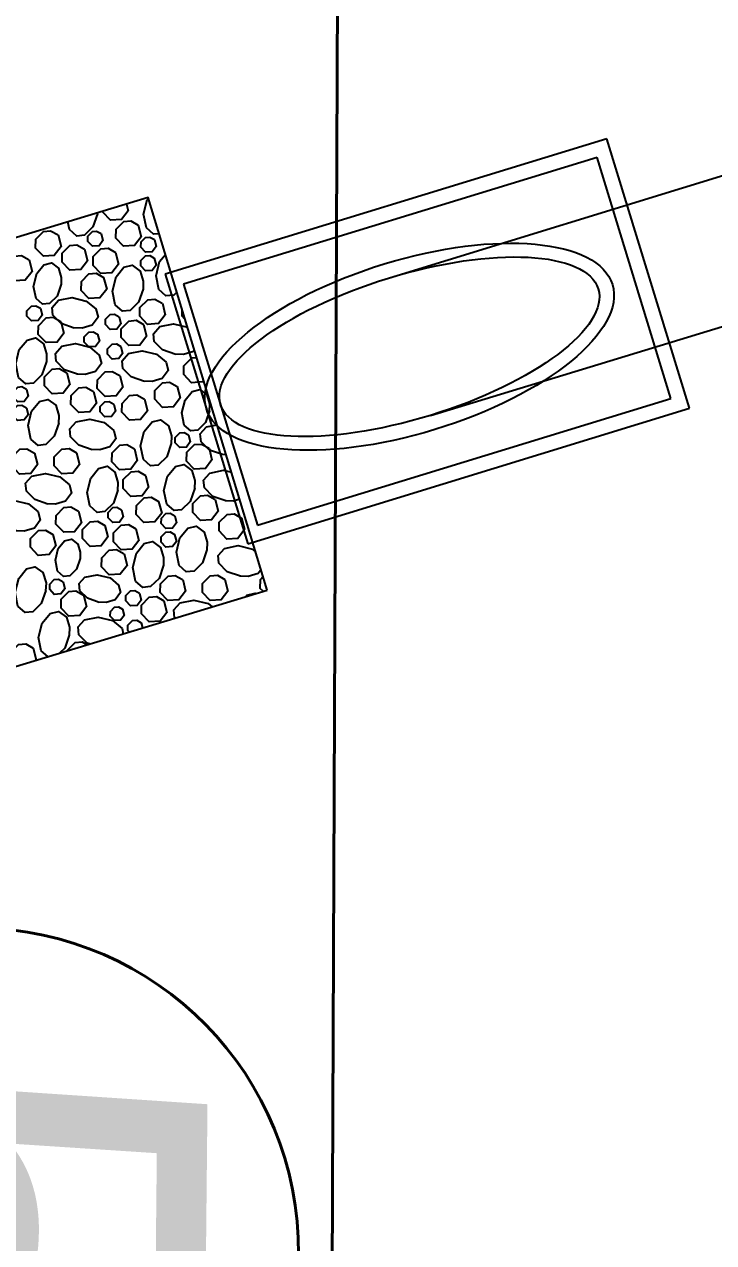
# Model space of a CAD drawing. Header units: inches. Extents: x -5337 to 1057, y 15227 to 19227.
# Drawn here: x -1583.44 to -1577.48, y 18857.17 to 18867.72 of the extents above; entities that cross this region are included whole.
import ezdxf
from ezdxf.enums import TextEntityAlignment as Align

# ---------------------------------------------------------------- set-up
doc = ezdxf.new("R2010")
doc.units = ezdxf.units.IN
doc.header["$LTSCALE"] = 150
doc.header["$MEASUREMENT"] = 0
for name, color, linetype in [('COMT-MIN', 84, 'Continuous'), ('PAVING', 7, 'Continuous'), ('STORM', 7, 'Continuous'), ('STORM INLET', 7, 'Continuous')]:
    doc.layers.add(name, color=color, linetype=linetype)
doc.styles.add('Style-ENGINEERING', font='ENGINEERING.shx')

msp = doc.modelspace()

# ---------------------------------------------------------------- linework, layer by layer
at = {"layer": 'COMT-MIN', "color": 5, "linetype": 'Continuous', "lineweight": 40}
msp.add_line((-1580.858, 18837.429), (-1580.654, 18887), dxfattribs=at)
msp.add_arc((-1583.869, 18857.099), 2.8, 359.4281, 179.4281, dxfattribs=at)
at = {"layer": 'PAVING', "color": 1, "flags": 128}
msp.add_lwpolyline([(-1581.339, 18862.825), (-1582.371, 18866.222), (-1589.165, 18864.159), (-1588.133, 18860.762)], close=True, dxfattribs=at)
for points in [[(-1582.557, 18866.166), (-1582.542, 18866.108), (-1582.6, 18866.032), (-1582.695, 18866.026), (-1582.762, 18866.096), (-1582.762, 18866.103)], [(-1582.276, 18865.91), (-1582.323, 18865.905), (-1582.385, 18865.96), (-1582.409, 18866.078), (-1582.378, 18866.202), (-1582.368, 18866.214)], [(-1582.809, 18866.082), (-1582.848, 18865.968), (-1582.921, 18865.896), (-1582.988, 18865.889), (-1583.05, 18865.945), (-1583.064, 18866.012)], [(-1582.809, 18866.089), (-1582.81, 18866.077)], [(-1582.455, 18865.983), (-1582.429, 18865.883), (-1582.487, 18865.807), (-1582.582, 18865.801), (-1582.649, 18865.871), (-1582.648, 18865.948), (-1582.581, 18866.015), (-1582.52, 18866.02), (-1582.455, 18865.983)], [(-1583.15, 18865.899), (-1583.124, 18865.798), (-1583.182, 18865.722), (-1583.277, 18865.716), (-1583.344, 18865.786), (-1583.343, 18865.863), (-1583.277, 18865.93), (-1583.215, 18865.936), (-1583.15, 18865.899)], [(-1582.776, 18865.911), (-1582.761, 18865.85), (-1582.795, 18865.805), (-1582.853, 18865.801), (-1582.893, 18865.843), (-1582.892, 18865.889), (-1582.852, 18865.929), (-1582.816, 18865.933), (-1582.776, 18865.911)], [(-1582.92, 18865.776), (-1582.894, 18865.676), (-1582.952, 18865.6), (-1583.047, 18865.594), (-1583.114, 18865.664), (-1583.113, 18865.74), (-1583.047, 18865.808), (-1582.986, 18865.813), (-1582.92, 18865.776)], [(-1582.315, 18865.859), (-1582.3, 18865.799), (-1582.335, 18865.753), (-1582.392, 18865.75), (-1582.432, 18865.792), (-1582.431, 18865.838), (-1582.392, 18865.878), (-1582.355, 18865.881), (-1582.315, 18865.859)], [(-1583.401, 18865.684), (-1583.375, 18865.584), (-1583.433, 18865.508), (-1583.528, 18865.502), (-1583.595, 18865.572), (-1583.594, 18865.649), (-1583.528, 18865.716), (-1583.467, 18865.721), (-1583.401, 18865.684)], [(-1582.652, 18865.747), (-1582.626, 18865.647), (-1582.684, 18865.571), (-1582.779, 18865.565), (-1582.846, 18865.635), (-1582.845, 18865.711), (-1582.779, 18865.778), (-1582.717, 18865.784), (-1582.652, 18865.747)], [(-1582.317, 18865.698), (-1582.301, 18865.638), (-1582.336, 18865.592), (-1582.393, 18865.589), (-1582.433, 18865.631), (-1582.432, 18865.677), (-1582.393, 18865.717), (-1582.356, 18865.721), (-1582.317, 18865.698)], [(-1582.123, 18865.405), (-1582.149, 18865.379), (-1582.216, 18865.372), (-1582.278, 18865.428), (-1582.302, 18865.545), (-1582.271, 18865.669), (-1582.221, 18865.73)], [(-1583.123, 18865.472), (-1583.158, 18865.37), (-1583.224, 18865.305), (-1583.284, 18865.299), (-1583.34, 18865.349), (-1583.362, 18865.454), (-1583.334, 18865.566), (-1583.272, 18865.641), (-1583.207, 18865.657), (-1583.145, 18865.611), (-1583.122, 18865.532), (-1583.124, 18865.468)], [(-1582.414, 18865.431), (-1582.453, 18865.318), (-1582.526, 18865.246), (-1582.593, 18865.239), (-1582.655, 18865.294), (-1582.679, 18865.411), (-1582.648, 18865.536), (-1582.58, 18865.619), (-1582.507, 18865.637), (-1582.438, 18865.585), (-1582.412, 18865.498), (-1582.414, 18865.426)], [(-1582.755, 18865.531), (-1582.729, 18865.43), (-1582.787, 18865.354), (-1582.882, 18865.348), (-1582.949, 18865.418), (-1582.948, 18865.495), (-1582.882, 18865.562), (-1582.82, 18865.568), (-1582.755, 18865.531)], [(-1583.303, 18865.264), (-1583.288, 18865.204), (-1583.322, 18865.158), (-1583.379, 18865.155), (-1583.42, 18865.197), (-1583.419, 18865.242), (-1583.379, 18865.283), (-1583.342, 18865.286), (-1583.303, 18865.264)], [(-1583.009, 18865.093), (-1583.123, 18865.132), (-1583.195, 18865.205), (-1583.202, 18865.272), (-1583.147, 18865.334), (-1583.029, 18865.358), (-1582.905, 18865.327), (-1582.822, 18865.259), (-1582.804, 18865.187), (-1582.855, 18865.118), (-1582.942, 18865.091), (-1583.015, 18865.094)], [(-1582.247, 18865.307), (-1582.222, 18865.207), (-1582.279, 18865.131), (-1582.375, 18865.125), (-1582.442, 18865.195), (-1582.441, 18865.271), (-1582.374, 18865.338), (-1582.313, 18865.344), (-1582.248, 18865.307)], [(-1583.126, 18865.149), (-1583.101, 18865.048), (-1583.158, 18864.972), (-1583.254, 18864.967), (-1583.321, 18865.036), (-1583.32, 18865.113), (-1583.253, 18865.18), (-1583.192, 18865.186), (-1583.126, 18865.149)], [(-1582.622, 18865.19), (-1582.607, 18865.13), (-1582.641, 18865.084), (-1582.698, 18865.081), (-1582.739, 18865.123), (-1582.738, 18865.169), (-1582.698, 18865.209), (-1582.661, 18865.212), (-1582.622, 18865.19)], [(-1582.052, 18865.171), (-1582.076, 18865.196), (-1582.075, 18865.249)], [(-1582.41, 18865.123), (-1582.384, 18865.022), (-1582.442, 18864.946), (-1582.537, 18864.941), (-1582.604, 18865.01), (-1582.603, 18865.087), (-1582.536, 18865.154), (-1582.475, 18865.16), (-1582.41, 18865.123)], [(-1582.131, 18864.865), (-1582.245, 18864.904), (-1582.317, 18864.977), (-1582.324, 18865.044), (-1582.269, 18865.106), (-1582.151, 18865.13), (-1582.03, 18865.1)], [(-1583.25, 18864.802), (-1583.289, 18864.689), (-1583.363, 18864.616), (-1583.43, 18864.609), (-1583.492, 18864.665), (-1583.516, 18864.782), (-1583.485, 18864.906), (-1583.416, 18864.989), (-1583.344, 18865.007), (-1583.275, 18864.956), (-1583.249, 18864.869), (-1583.251, 18864.797)], [(-1582.807, 18865.039), (-1582.791, 18864.978), (-1582.826, 18864.933), (-1582.883, 18864.929), (-1582.923, 18864.971), (-1582.923, 18865.017), (-1582.883, 18865.057), (-1582.846, 18865.061), (-1582.807, 18865.039)], [(-1582.981, 18864.693), (-1583.094, 18864.732), (-1583.166, 18864.805), (-1583.173, 18864.872), (-1583.118, 18864.935), (-1583, 18864.958), (-1582.876, 18864.927), (-1582.793, 18864.859), (-1582.775, 18864.787), (-1582.827, 18864.718), (-1582.914, 18864.691), (-1582.986, 18864.694)], [(-1582.606, 18864.933), (-1582.591, 18864.873), (-1582.625, 18864.828), (-1582.682, 18864.824), (-1582.722, 18864.866), (-1582.722, 18864.912), (-1582.682, 18864.952), (-1582.645, 18864.956), (-1582.606, 18864.933)], [(-1582.402, 18864.631), (-1582.516, 18864.67), (-1582.588, 18864.743), (-1582.595, 18864.81), (-1582.54, 18864.873), (-1582.422, 18864.897), (-1582.298, 18864.866), (-1582.215, 18864.797), (-1582.197, 18864.725), (-1582.248, 18864.656), (-1582.335, 18864.63), (-1582.407, 18864.632)], [(-1581.969, 18864.9), (-1581.977, 18864.89), (-1582.064, 18864.863), (-1582.136, 18864.866)], [(-1581.89, 18864.638), (-1581.899, 18864.626), (-1581.994, 18864.62), (-1582.061, 18864.69), (-1582.06, 18864.766), (-1581.993, 18864.834), (-1581.95, 18864.838)], [(-1583.073, 18864.706), (-1583.048, 18864.605), (-1583.105, 18864.529), (-1583.2, 18864.523), (-1583.267, 18864.593), (-1583.266, 18864.67), (-1583.2, 18864.737), (-1583.139, 18864.743), (-1583.073, 18864.706)], [(-1582.616, 18864.681), (-1582.59, 18864.581), (-1582.648, 18864.505), (-1582.743, 18864.499), (-1582.81, 18864.569), (-1582.809, 18864.645), (-1582.743, 18864.713), (-1582.681, 18864.718), (-1582.616, 18864.681)], [(-1583.422, 18864.564), (-1583.407, 18864.503), (-1583.442, 18864.458), (-1583.499, 18864.454), (-1583.539, 18864.496), (-1583.538, 18864.542), (-1583.499, 18864.582), (-1583.462, 18864.586), (-1583.422, 18864.564)], [(-1582.844, 18864.544), (-1582.818, 18864.444), (-1582.876, 18864.368), (-1582.971, 18864.362), (-1583.038, 18864.432), (-1583.037, 18864.509), (-1582.971, 18864.576), (-1582.909, 18864.581), (-1582.844, 18864.544)], [(-1582.118, 18864.588), (-1582.092, 18864.488), (-1582.15, 18864.412), (-1582.245, 18864.406), (-1582.312, 18864.476), (-1582.311, 18864.552), (-1582.245, 18864.619), (-1582.184, 18864.625), (-1582.118, 18864.588)], [(-1581.84, 18864.376), (-1581.875, 18864.274), (-1581.941, 18864.209), (-1582.001, 18864.203), (-1582.057, 18864.252), (-1582.079, 18864.358), (-1582.051, 18864.47), (-1581.989, 18864.545), (-1581.924, 18864.561), (-1581.862, 18864.515), (-1581.839, 18864.436), (-1581.841, 18864.371)], [(-1583.144, 18864.27), (-1583.183, 18864.156), (-1583.256, 18864.084), (-1583.323, 18864.077), (-1583.386, 18864.132), (-1583.409, 18864.25), (-1583.379, 18864.374), (-1583.31, 18864.457), (-1583.238, 18864.475), (-1583.169, 18864.424), (-1583.143, 18864.336), (-1583.145, 18864.264)], [(-1582.668, 18864.434), (-1582.653, 18864.374), (-1582.687, 18864.328), (-1582.744, 18864.325), (-1582.785, 18864.367), (-1582.784, 18864.413), (-1582.744, 18864.453), (-1582.707, 18864.456), (-1582.668, 18864.434)], [(-1582.403, 18864.477), (-1582.377, 18864.377), (-1582.435, 18864.301), (-1582.53, 18864.295), (-1582.597, 18864.365), (-1582.596, 18864.441), (-1582.53, 18864.508), (-1582.468, 18864.514), (-1582.403, 18864.477)], [(-1583.424, 18864.403), (-1583.408, 18864.342), (-1583.443, 18864.297), (-1583.5, 18864.293), (-1583.54, 18864.335), (-1583.54, 18864.381), (-1583.5, 18864.422), (-1583.463, 18864.425), (-1583.424, 18864.403)], [(-1582.855, 18864.04), (-1582.969, 18864.079), (-1583.041, 18864.152), (-1583.048, 18864.219), (-1582.993, 18864.281), (-1582.875, 18864.305), (-1582.751, 18864.274), (-1582.668, 18864.206), (-1582.65, 18864.134), (-1582.701, 18864.065), (-1582.788, 18864.038), (-1582.86, 18864.041)], [(-1582.17, 18864.093), (-1582.209, 18863.979), (-1582.282, 18863.907), (-1582.349, 18863.9), (-1582.411, 18863.955), (-1582.435, 18864.073), (-1582.405, 18864.197), (-1582.336, 18864.28), (-1582.264, 18864.298), (-1582.195, 18864.247), (-1582.168, 18864.159), (-1582.171, 18864.087)], [(-1581.726, 18863.997), (-1581.84, 18864.036), (-1581.912, 18864.109), (-1581.919, 18864.176), (-1581.864, 18864.238), (-1581.774, 18864.256)], [(-1582.02, 18864.168), (-1582.005, 18864.107), (-1582.039, 18864.062), (-1582.096, 18864.058), (-1582.136, 18864.1), (-1582.136, 18864.146), (-1582.096, 18864.186), (-1582.059, 18864.19), (-1582.02, 18864.168)], [(-1583.354, 18864.011), (-1583.329, 18863.911), (-1583.386, 18863.835), (-1583.482, 18863.829), (-1583.549, 18863.899), (-1583.548, 18863.976), (-1583.481, 18864.043), (-1583.42, 18864.048), (-1583.355, 18864.011)], [(-1582.989, 18864.013), (-1582.963, 18863.913), (-1583.021, 18863.837), (-1583.116, 18863.831), (-1583.183, 18863.901), (-1583.182, 18863.977), (-1583.116, 18864.045), (-1583.054, 18864.05), (-1582.989, 18864.013)], [(-1582.489, 18864.048), (-1582.464, 18863.947), (-1582.521, 18863.872), (-1582.617, 18863.866), (-1582.683, 18863.935), (-1582.682, 18864.012), (-1582.616, 18864.079), (-1582.555, 18864.085), (-1582.489, 18864.048)], [(-1581.843, 18864.052), (-1581.818, 18863.952), (-1581.875, 18863.876), (-1581.971, 18863.87), (-1582.037, 18863.94), (-1582.036, 18864.017), (-1581.97, 18864.084), (-1581.909, 18864.089), (-1581.843, 18864.052)], [(-1581.967, 18863.706), (-1582.006, 18863.592), (-1582.08, 18863.52), (-1582.146, 18863.513), (-1582.209, 18863.568), (-1582.233, 18863.686), (-1582.202, 18863.81), (-1582.133, 18863.893), (-1582.061, 18863.911), (-1581.992, 18863.86), (-1581.966, 18863.773), (-1581.968, 18863.7)], [(-1583.238, 18863.569), (-1583.352, 18863.608), (-1583.424, 18863.682), (-1583.431, 18863.749), (-1583.376, 18863.811), (-1583.258, 18863.835), (-1583.134, 18863.804), (-1583.051, 18863.735), (-1583.033, 18863.663), (-1583.084, 18863.594), (-1583.171, 18863.568), (-1583.243, 18863.57)], [(-1582.633, 18863.69), (-1582.671, 18863.576), (-1582.745, 18863.504), (-1582.812, 18863.497), (-1582.874, 18863.553), (-1582.898, 18863.67), (-1582.867, 18863.794), (-1582.799, 18863.877), (-1582.726, 18863.896), (-1582.657, 18863.844), (-1582.631, 18863.757), (-1582.634, 18863.685)], [(-1582.392, 18863.817), (-1582.366, 18863.716), (-1582.423, 18863.64), (-1582.519, 18863.634), (-1582.586, 18863.704), (-1582.585, 18863.781), (-1582.518, 18863.848), (-1582.457, 18863.854), (-1582.392, 18863.817)], [(-1581.698, 18863.597), (-1581.811, 18863.636), (-1581.883, 18863.709), (-1581.89, 18863.776), (-1581.835, 18863.838), (-1581.717, 18863.862), (-1581.649, 18863.845)], [(-1583.509, 18863.336), (-1583.623, 18863.375), (-1583.695, 18863.448), (-1583.702, 18863.515), (-1583.647, 18863.577), (-1583.529, 18863.601), (-1583.405, 18863.57), (-1583.322, 18863.502), (-1583.304, 18863.429), (-1583.355, 18863.36), (-1583.442, 18863.334), (-1583.514, 18863.336)], [(-1582.279, 18863.591), (-1582.253, 18863.491), (-1582.311, 18863.415), (-1582.406, 18863.409), (-1582.473, 18863.479), (-1582.472, 18863.556), (-1582.405, 18863.623), (-1582.344, 18863.628), (-1582.279, 18863.591)], [(-1581.79, 18863.609), (-1581.764, 18863.509), (-1581.822, 18863.433), (-1581.917, 18863.427), (-1581.984, 18863.497), (-1581.983, 18863.573), (-1581.917, 18863.64), (-1581.856, 18863.646), (-1581.79, 18863.609)], [(-1581.578, 18863.611), (-1581.631, 18863.595), (-1581.703, 18863.598)], [(-1582.974, 18863.507), (-1582.948, 18863.406), (-1583.006, 18863.33), (-1583.101, 18863.325), (-1583.168, 18863.394), (-1583.167, 18863.471), (-1583.1, 18863.538), (-1583.039, 18863.544), (-1582.974, 18863.507)], [(-1582.6, 18863.519), (-1582.585, 18863.459), (-1582.619, 18863.413), (-1582.677, 18863.409), (-1582.717, 18863.451), (-1582.716, 18863.497), (-1582.676, 18863.538), (-1582.64, 18863.541), (-1582.6, 18863.519)], [(-1582.139, 18863.467), (-1582.124, 18863.407), (-1582.159, 18863.361), (-1582.216, 18863.358), (-1582.256, 18863.4), (-1582.255, 18863.446), (-1582.216, 18863.486), (-1582.179, 18863.489), (-1582.139, 18863.467)], [(-1581.561, 18863.448), (-1581.535, 18863.348), (-1581.593, 18863.272), (-1581.688, 18863.266), (-1581.755, 18863.336), (-1581.754, 18863.412), (-1581.687, 18863.479), (-1581.626, 18863.485), (-1581.561, 18863.448)], [(-1582.744, 18863.384), (-1582.718, 18863.284), (-1582.776, 18863.208), (-1582.871, 18863.202), (-1582.938, 18863.272), (-1582.937, 18863.349), (-1582.871, 18863.416), (-1582.809, 18863.421), (-1582.744, 18863.384)], [(-1582.476, 18863.355), (-1582.45, 18863.255), (-1582.508, 18863.179), (-1582.603, 18863.173), (-1582.67, 18863.243), (-1582.669, 18863.319), (-1582.603, 18863.386), (-1582.541, 18863.392), (-1582.476, 18863.355)], [(-1581.861, 18863.173), (-1581.9, 18863.06), (-1581.973, 18862.987), (-1582.04, 18862.981), (-1582.102, 18863.036), (-1582.126, 18863.153), (-1582.095, 18863.277), (-1582.027, 18863.36), (-1581.955, 18863.379), (-1581.886, 18863.327), (-1581.859, 18863.24), (-1581.862, 18863.168)], [(-1583.194, 18863.307), (-1583.168, 18863.207), (-1583.226, 18863.131), (-1583.321, 18863.125), (-1583.388, 18863.195), (-1583.387, 18863.272), (-1583.32, 18863.339), (-1583.259, 18863.344), (-1583.194, 18863.307)], [(-1582.141, 18863.306), (-1582.125, 18863.246), (-1582.16, 18863.201), (-1582.217, 18863.197), (-1582.257, 18863.239), (-1582.256, 18863.285), (-1582.217, 18863.325), (-1582.18, 18863.329), (-1582.141, 18863.306)], [(-1582.958, 18863.098), (-1582.99, 18863.006), (-1583.049, 18862.948), (-1583.103, 18862.942), (-1583.154, 18862.987), (-1583.173, 18863.082), (-1583.148, 18863.183), (-1583.093, 18863.25), (-1583.034, 18863.265), (-1582.978, 18863.223), (-1582.957, 18863.152), (-1582.959, 18863.094)], [(-1582.579, 18863.139), (-1582.553, 18863.038), (-1582.611, 18862.962), (-1582.706, 18862.957), (-1582.773, 18863.026), (-1582.772, 18863.103), (-1582.706, 18863.17), (-1582.644, 18863.176), (-1582.579, 18863.139)], [(-1582.238, 18863.04), (-1582.276, 18862.926), (-1582.35, 18862.854), (-1582.417, 18862.847), (-1582.479, 18862.902), (-1582.503, 18863.02), (-1582.472, 18863.144), (-1582.404, 18863.227), (-1582.331, 18863.245), (-1582.262, 18863.193), (-1582.236, 18863.106), (-1582.238, 18863.034)], [(-1581.572, 18862.944), (-1581.686, 18862.982), (-1581.758, 18863.056), (-1581.765, 18863.123), (-1581.71, 18863.185), (-1581.592, 18863.209), (-1581.468, 18863.178), (-1581.439, 18863.154)], [(-1583.256, 18862.822), (-1583.295, 18862.708), (-1583.368, 18862.636), (-1583.435, 18862.629), (-1583.497, 18862.684), (-1583.521, 18862.802), (-1583.49, 18862.926), (-1583.422, 18863.009), (-1583.35, 18863.027), (-1583.281, 18862.976), (-1583.254, 18862.888), (-1583.257, 18862.816)], [(-1582.794, 18862.718), (-1582.896, 18862.753), (-1582.961, 18862.819), (-1582.968, 18862.88), (-1582.918, 18862.936), (-1582.812, 18862.957), (-1582.7, 18862.929), (-1582.626, 18862.868), (-1582.609, 18862.803), (-1582.656, 18862.741), (-1582.734, 18862.717), (-1582.799, 18862.719)], [(-1581.393, 18863.002), (-1581.418, 18862.968), (-1581.505, 18862.942), (-1581.577, 18862.944)], [(-1583.106, 18862.897), (-1583.09, 18862.836), (-1583.125, 18862.791), (-1583.182, 18862.787), (-1583.222, 18862.829), (-1583.222, 18862.875), (-1583.182, 18862.916), (-1583.145, 18862.919), (-1583.106, 18862.897)], [(-1582.071, 18862.915), (-1582.046, 18862.815), (-1582.103, 18862.739), (-1582.199, 18862.733), (-1582.265, 18862.803), (-1582.264, 18862.879), (-1582.198, 18862.946), (-1582.137, 18862.952), (-1582.072, 18862.915)], [(-1581.706, 18862.917), (-1581.68, 18862.816), (-1581.738, 18862.74), (-1581.833, 18862.735), (-1581.9, 18862.804), (-1581.899, 18862.881), (-1581.833, 18862.948), (-1581.771, 18862.954), (-1581.706, 18862.917)], [(-1581.376, 18862.814), (-1581.4, 18862.839), (-1581.399, 18862.916), (-1581.375, 18862.941)], [(-1582.929, 18862.782), (-1582.904, 18862.681), (-1582.961, 18862.605), (-1583.056, 18862.599), (-1583.123, 18862.669), (-1583.122, 18862.746), (-1583.056, 18862.813), (-1582.995, 18862.819), (-1582.929, 18862.781)], [(-1582.446, 18862.798), (-1582.431, 18862.738), (-1582.465, 18862.692), (-1582.522, 18862.689), (-1582.563, 18862.731), (-1582.562, 18862.777), (-1582.522, 18862.817), (-1582.485, 18862.82), (-1582.446, 18862.798)], [(-1582.234, 18862.731), (-1582.208, 18862.63), (-1582.266, 18862.554), (-1582.361, 18862.549), (-1582.428, 18862.618), (-1582.427, 18862.695), (-1582.36, 18862.762), (-1582.299, 18862.768), (-1582.234, 18862.731)], [(-1581.526, 18862.768), (-1581.515, 18862.781), (-1581.443, 18862.799), (-1581.438, 18862.795)], [(-1583.239, 18862.248), (-1583.295, 18862.297), (-1583.318, 18862.415), (-1583.288, 18862.539), (-1583.219, 18862.622), (-1583.147, 18862.64), (-1583.078, 18862.589), (-1583.052, 18862.502), (-1583.054, 18862.43)], [(-1582.593, 18862.659), (-1582.579, 18862.605), (-1582.61, 18862.564), (-1582.662, 18862.561), (-1582.698, 18862.599), (-1582.697, 18862.64), (-1582.661, 18862.676), (-1582.628, 18862.679), (-1582.593, 18862.659)], [(-1582.138, 18862.582), (-1582.141, 18862.585), (-1582.148, 18862.652), (-1582.092, 18862.715), (-1581.975, 18862.738), (-1581.851, 18862.707), (-1581.817, 18862.68)], [(-1582.877, 18862.358), (-1582.897, 18862.365), (-1582.969, 18862.438), (-1582.976, 18862.505), (-1582.921, 18862.567), (-1582.803, 18862.591), (-1582.679, 18862.56), (-1582.596, 18862.492), (-1582.585, 18862.447)], [(-1582.535, 18862.462), (-1582.546, 18862.474), (-1582.546, 18862.52), (-1582.506, 18862.56), (-1582.469, 18862.564), (-1582.43, 18862.542)], [(-1582.43, 18862.541), (-1582.419, 18862.497)], [(-1583.053, 18862.435), (-1583.092, 18862.321), (-1583.134, 18862.28)], [(-1583.516, 18862.164), (-1583.559, 18862.208), (-1583.558, 18862.285), (-1583.491, 18862.352), (-1583.43, 18862.358), (-1583.365, 18862.321)], [(-1583.069, 18862.3), (-1583.069, 18862.303), (-1583.003, 18862.37), (-1582.942, 18862.375), (-1582.899, 18862.351)], [(-1583.364, 18862.321), (-1583.339, 18862.22), (-1583.341, 18862.217)]]:
    msp.add_lwpolyline(points, dxfattribs=at)
at = {"layer": 'PAVING', "flags": 128}
msp.add_lwpolyline([(-1581.695, 18863.996), (-1581.731, 18863.998)], dxfattribs=at)
at = {"layer": 'STORM', "color": 5}
for p, q in [((-1580.291, 18865.525), (-1481.708, 18895.868)), ((-1579.927, 18864.337), (-1481.698, 18894.308))]:
    msp.add_line(p, q, dxfattribs=at)
at = {"layer": 'STORM INLET', "color": 5}
for p, q in [((-1578.4, 18866.731), (-1582.223, 18865.559)), ((-1577.686, 18864.398), (-1578.4, 18866.731)), ((-1578.485, 18866.57), (-1582.063, 18865.474)), ((-1577.846, 18864.482), (-1578.485, 18866.57)), ((-1582.223, 18865.559), (-1581.508, 18863.226)), ((-1582.063, 18865.474), (-1581.423, 18863.386)), ((-1581.423, 18863.386), (-1577.846, 18864.482)), ((-1581.508, 18863.226), (-1577.686, 18864.398))]:
    msp.add_line(p, q, dxfattribs=at)
for major_axis, ratio in [((-1.757, -0.538), 0.408128), ((-1.634, -0.501), 0.36366)]:
    msp.add_ellipse((-1580.109, 18864.931), major_axis=major_axis, ratio=ratio, dxfattribs=at)

# ---------------------------------------------------------------- texts
at = {"layer": 'COMT-MIN', "color": 5, "linetype": 'Continuous', "lineweight": 40, "style": 'Style-ENGINEERING'}
msp.add_text('587', height=4, rotation=269.4281, dxfattribs=at).set_placement((-1581.852, 18858.817), align=Align.TOP_LEFT)

doc.saveas('drawing.dxf')
